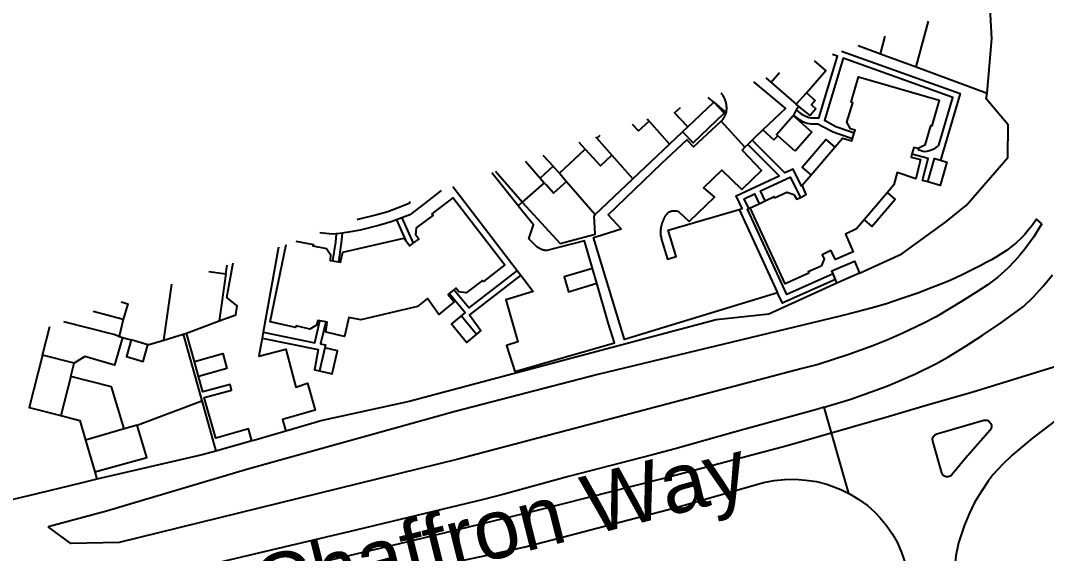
# Model space of a CAD drawing. Header units: millimetres. Extents: x 111502 to 977541, y 8702 to 1044108.
# Drawn here: x 489015.1 to 489188.5, y 238544.2 to 238634.2 of the extents above; entities that cross this region are included whole.
import ezdxf

# ---------------------------------------------------------------- set-up
doc = ezdxf.new("R2010")
doc.units = ezdxf.units.MM
doc.header["$LTSCALE"] = 0.25
doc.linetypes.add('DASHED2', pattern=[9.525, 6.35, -3.175])
doc.layers.add('E HVSS As Laid HV', color=10, linetype='Continuous')
doc.layers.add('X HVSS Site Background', color=8, linetype='Continuous')
doc.styles.add('Arial', font='arial.ttf')

# ---------------------------------------------------------------- blocks, each defined once
blk = doc.blocks.new('OS MAP 060722')
at = {"layer": 'X HVSS Site Background'}
for points in [[(-173.93, -644.76), (-136.03, -642.46), (-76.28, -637.41), (-40.88, -633.76), (19.87, -626.31), (28.42, -625.26), (63.67, -620.26), (98.82, -614.76), (129.62, -609.51), (160.37, -603.86), (189.42, -598.06), (191.02, -597.76), (249.57, -584.96), (270.77, -579.96), (291.92, -574.86), (313.02, -569.51), (334.07, -563.91), (350.77, -559.11), (357.97, -557.01), (365.27, -554.91), (386.07, -548.46)], [(340.33, -557.44), (344.87, -556.06), (350.92, -553.91), (352.02, -553.46), (355.67, -551.86), (359.22, -550.11), (361.22, -549.01), (364.17, -547.21), (367.07, -545.31), (370.32, -543.16), (374.02, -540.41), (375.72, -538.81), (377.37, -537.01), (378.92, -535.11)], [(367.89, -504.41), (368.7, -495.19), (368.5, -492.2), (368.34, -488.62)], [(355.88, -499.97), (357.95, -492.24)], [(349.87, -497.75), (350.67, -494.77)], [(343.27, -497.34), (363.3, -504.49), (360.02, -515.73)], [(346.11, -496.35), (349.87, -497.75)], [(335.6, -507.21), (336.3, -507.77), (336.73, -508.04), (337.12, -508.26), (337.74, -508.52), (338.18, -508.59), (338.86, -508.59), (339.21, -508.59), (339.45, -508.61), (342.61, -498.18), (341.74, -497.87)], [(337.33, -504.33), (340.61, -500.56), (338.73, -498.92)], [(356.22, -513.77), (356.2, -513.92), (357.23, -514.28), (357.7, -514.22), (358.31, -514.03), (358.69, -513.89), (359.06, -513.73), (359.51, -513.44), (359.7, -513.2), (362.06, -505.12), (343.56, -498.52), (340.39, -509.01), (340.49, -509.05), (342.3, -510.01), (343, -510.25), (345.43, -511.11)], [(349.87, -497.75), (355.88, -499.97)], [(332.82, -500.97), (331.4, -502.6)], [(355.88, -499.97), (367.89, -504.41)], [(328.42, -502.5), (333.78, -506.99), (329.99, -510.62)], [(330.47, -501.79), (331.4, -502.6)], [(331.4, -502.6), (335.63, -506.28)], [(345.43, -511.11), (345.57, -510.64), (344.78, -510.41), (344.17, -509.33), (345.18, -506.05), (344.9, -505.92), (346.12, -501.64), (359.76, -505.57), (358.55, -509.91), (358.33, -509.9), (357.34, -513.16), (356.22, -513.77)], [(323.78, -507.74), (323.79, -507.72), (323.82, -507.57), (323.85, -507.41), (323.86, -507.25), (323.87, -507.09), (323.87, -506.92), (323.87, -506.76), (323.85, -506.6), (323.82, -506.32), (323.79, -506.16), (323.76, -506), (323.72, -505.85), (323.67, -505.69), (323.62, -505.54), (323.56, -505.39), (323.49, -505.24), (323.42, -505.09), (323.34, -504.95), (323.26, -504.81), (323.17, -504.68), (323.07, -504.55), (322.97, -504.42), (322.96, -504.4)], [(335.63, -506.28), (337.33, -504.33)], [(337.33, -504.33), (338.84, -505.64), (338.18, -506.4), (338.94, -507.05), (337.96, -508.18), (336.08, -506.65)], [(346.32, -534.79), (353.46, -531.55), (360.82, -526.21), (364.37, -523.34), (371.36, -515.26), (371.44, -509.76), (367.7, -505.39), (367.89, -504.41)], [(316.4, -510.93), (318.19, -512.8), (323.43, -507.78), (321.67, -505.94)], [(317.29, -510.08), (321.67, -505.94)], [(321.67, -505.94), (320.76, -505.16)], [(321.67, -505.94), (323.78, -507.74)], [(336.08, -506.65), (335.63, -506.28)], [(317.29, -510.08), (315.06, -507.72), (316.04, -506.8)], [(322.91, -509.16), (323, -509.07), (323.09, -508.99), (323.17, -508.89), (323.25, -508.8), (323.32, -508.7), (323.39, -508.59), (323.46, -508.49), (323.52, -508.38), (323.58, -508.27), (323.63, -508.16), (323.68, -508.04), (323.74, -507.88), (323.78, -507.74)], [(335.6, -507.21), (335.16, -508.14)], [(336.08, -506.65), (335.6, -507.21)], [(332.48, -538.12), (306.62, -546), (301.35, -528.78), (301.91, -528.61), (306.06, -527.33), (303.81, -524.93), (312.87, -516.31), (317.13, -512.26), (318.24, -513.47), (322.91, -509.16)], [(307.92, -509.63), (308.96, -510.76), (310.76, -509.11)], [(310.45, -508.75), (310.76, -509.11)], [(310.76, -509.11), (314.2, -513.04)], [(326.94, -513.53), (322.91, -509.16)], [(332.52, -511.6), (332.28, -511.38), (335.13, -508.19)], [(335.16, -508.14), (335.13, -508.19)], [(335.13, -508.19), (338.28, -511.01), (335.43, -514.2)], [(335.16, -508.14), (335.71, -508.59), (336.21, -508.91), (336.67, -509.17), (337.47, -509.5), (338.1, -509.6), (338.85, -509.6), (339.16, -509.6), (339.26, -509.61), (339.37, -509.64), (340.03, -509.96), (341.89, -510.94), (342.67, -511.21), (345.15, -512.08)], [(314.2, -513.04), (316.4, -510.93)], [(316.4, -510.93), (317.29, -510.08)], [(329.99, -510.62), (328.65, -511.9), (328.17, -512.36)], [(329.99, -510.62), (331.86, -512.27), (332.52, -511.6)], [(345.15, -512.08), (345.43, -511.11)], [(299.96, -513.86), (298.92, -512.75)], [(301.72, -511.78), (301.94, -512.03)], [(301.94, -512.03), (302.5, -511.51)], [(301.94, -512.03), (304.48, -514.89)], [(308.03, -518.88), (314.2, -513.04)], [(325.98, -524.08), (326.46, -523.86), (325.45, -521.76), (332.73, -518.34), (327.44, -513.06)], [(327.44, -513.06), (326.94, -513.53)], [(328.17, -512.36), (327.44, -513.06)], [(336.61, -519.97), (336.51, -520.09), (335.09, -517.23), (333.71, -517.88), (328.17, -512.36)], [(335.43, -514.2), (332.52, -511.6)], [(338.15, -518.18), (336.63, -516.88), (340.62, -512.23), (342.14, -513.53)], [(342.14, -513.53), (343.46, -511.99), (345.03, -512.46), (345.15, -512.08)], [(292.8, -514.88), (294.54, -516.76)], [(295.6, -517.9), (299.96, -513.86)], [(299.96, -513.86), (302.56, -516.66), (304.48, -514.89)], [(304.48, -514.89), (308.03, -518.88)], [(326.94, -513.53), (326.51, -514.05), (329.75, -517.45), (326.42, -520.68), (323.07, -517.39), (319.95, -520.37), (320.36, -520.73), (321.78, -521.97), (317.5, -526.1), (315.92, -524.54), (315.82, -524.49), (315.75, -524.46), (315.67, -524.43), (315.59, -524.41), (315.5, -524.38), (315.42, -524.36), (315.34, -524.35), (315.26, -524.34), (315.17, -524.33), (315.09, -524.32), (315, -524.32), (314.92, -524.32), (314.83, -524.33), (314.75, -524.33), (314.67, -524.35), (314.58, -524.36), (314.5, -524.38), (314.42, -524.4), (314.34, -524.43), (314.26, -524.46), (314.18, -524.49), (314.05, -524.55), (313.98, -524.6), (313.92, -524.65), (313.85, -524.7), (313.79, -524.75), (313.74, -524.81), (313.68, -524.87), (313.63, -524.93), (313.58, -525), (313.53, -525.06), (313.48, -525.13), (313.44, -525.21), (313.4, -525.28), (313.36, -525.35), (313.32, -525.43), (313.28, -525.51), (313.25, -525.59), (313.21, -525.67), (313.18, -525.75), (313.15, -525.83), (313.11, -525.91), (313.08, -525.99), (313.05, -526.07), (313.02, -526.15), (312.99, -526.23), (312.9, -526.5), (312.84, -526.68), (312.8, -526.87), (312.76, -527.05), (312.73, -527.24), (312.71, -527.43), (312.69, -527.62), (312.69, -527.8), (312.69, -527.99), (312.7, -528.18), (312.71, -528.37), (312.74, -528.56), (312.77, -528.75), (312.81, -528.93), (313.87, -532.46), (315.35, -532.01), (314, -527.53), (325.98, -524.08)], [(338.15, -518.18), (342.14, -513.53)], [(355.18, -514.73), (355.05, -515.22), (356.63, -515.59), (355.82, -518.85), (352.67, -517.82), (352.13, -519.91), (351.03, -521.19)], [(356.22, -513.77), (355.48, -513.59), (355.18, -514.73)], [(357.84, -519.39), (356.94, -519.15), (357.92, -515.46), (355.18, -514.73)], [(289.85, -515.9), (292.36, -518.78)], [(357.84, -519.39), (358.99, -515.43), (359.05, -515.44), (360.02, -515.73)], [(360.02, -515.73), (361.07, -516.04), (359.92, -520), (357.84, -519.39)], [(288.61, -523.41), (284.16, -517.88)], [(289.3, -522.8), (284.81, -517.66)], [(294.54, -516.76), (292.36, -518.78)], [(294.54, -516.76), (294.55, -516.77), (295.6, -517.9)], [(295.6, -517.9), (296.82, -519.31)], [(336.61, -519.97), (338.15, -518.18)], [(293.03, -519.54), (289.3, -522.8)], [(292.36, -518.78), (293.03, -519.54)], [(296.82, -519.31), (294.6, -521.31), (293.39, -519.94), (293.03, -519.54)], [(296.82, -519.31), (301.66, -524.91)], [(301.66, -524.91), (308.03, -518.88)], [(330.39, -522.57), (329.61, -520.92), (334.62, -518.57), (336.34, -522.02)], [(336.34, -522.02), (337.3, -521.54), (336.61, -519.97)], [(275.64, -520.84), (272.75, -523.07), (270.31, -524.95), (268.99, -525.48)], [(277.58, -520.17), (288.48, -534.36)], [(341.85, -534.92), (334.03, -538.41), (327.37, -523.99), (327.6, -523.88), (326.8, -522.24), (328.56, -521.41), (329.33, -523.07)], [(330.39, -522.57), (331.89, -521.86), (331.93, -522.09), (334.04, -521.1), (335.22, -521.51), (335.74, -522.32), (336.34, -522.02)], [(347.09, -525.8), (348.42, -526.94), (352.36, -522.33), (351.03, -521.19)], [(351.03, -521.19), (347.09, -525.8)], [(270.33, -522.69), (270.22, -523.05), (268.36, -523.79), (266.58, -524.42), (264.77, -524.97), (261.52, -525.77), (261.41, -525.79)], [(270.91, -529.72), (271.82, -529.04), (271.32, -528.38), (271.47, -527.14), (274.24, -525.09), (274.09, -524.81), (277.64, -522.07), (286.35, -533.4), (282.77, -536.2), (282.6, -536.06), (279.86, -538.11), (278.58, -537.93), (278.09, -537.35), (277.76, -537.62)], [(288.61, -523.41), (289.3, -522.8)], [(301.19, -534.03), (299.81, -529.33), (293.48, -530.98), (293.37, -530.98), (293.26, -530.97), (293.15, -530.95), (293.04, -530.94), (292.93, -530.91), (292.82, -530.89), (292.66, -530.84), (292.56, -530.8), (292.45, -530.76), (292.35, -530.71), (292.25, -530.66), (292.15, -530.61), (292.06, -530.55), (291.97, -530.49), (291.88, -530.42), (291.79, -530.35), (291.71, -530.28), (291.58, -530.15), (290.45, -528.98), (291.2, -526.63), (289.27, -524.23), (288.61, -523.41)], [(289.3, -522.8), (295.75, -529.79), (301.62, -528.22), (301.47, -525.13), (301.66, -524.91)], [(347.09, -525.8), (345.78, -527.33), (343.95, -528.22), (345.23, -531.22), (342.27, -532.48), (341.48, -530.98), (340.02, -531.69), (340.33, -532.42), (339.83, -533.65), (337.65, -534.59), (337.77, -534.81), (333.75, -536.61), (327.82, -523.78), (329.33, -523.07)], [(329.33, -523.07), (330.39, -522.57)], [(325.98, -524.08), (332.48, -538.12)], [(377.12, -526.46), (376.22, -525.71), (375.47, -526.76), (374.87, -527.51), (374.22, -528.31), (373.52, -529.01), (372.77, -529.71), (371.97, -530.36), (371.17, -530.96), (369.47, -532.06), (368.62, -532.56), (367.72, -533.01), (366.82, -533.51), (365.92, -533.96), (363.57, -535.16), (361.77, -535.96), (359.97, -536.71), (358.17, -537.41), (356.32, -538.11), (353.47, -539.11), (350.87, -539.96), (348.27, -540.71), (345.67, -541.41), (343.02, -542.06), (302.07, -551.91), (277.97, -558.16), (242.92, -567.91), (219.07, -575.01), (209.17, -577.66)], [(377.12, -526.46), (376.47, -527.56), (375.77, -528.66), (374.27, -530.76), (373.42, -531.76), (372.57, -532.71), (371.37, -533.96), (369.67, -535.46), (367.87, -536.81), (365.97, -538.06), (363.57, -539.61), (361.42, -540.91), (359.27, -542.16), (357.07, -543.31), (353.62, -544.96), (351.12, -546.06), (348.57, -547.06), (344.52, -548.56), (341.92, -549.41), (339.32, -550.21), (336.62, -550.91), (278.47, -566.21), (221.17, -580.31)], [(268.04, -525.81), (267.14, -526.13), (265.25, -526.71), (261.9, -527.53), (259.96, -527.9), (258.87, -528.05)], [(268.99, -525.48), (268.04, -525.81)], [(268.04, -525.81), (269.58, -529.22)], [(268.99, -525.48), (270.91, -529.72)], [(257.85, -528.18), (257.21, -528.22), (255.12, -527.98)], [(257.85, -528.18), (257.73, -529.59), (257.27, -532.71)], [(258.87, -528.05), (258.05, -528.17), (257.85, -528.18)], [(258.87, -528.05), (258.73, -529.71), (258.27, -532.88)], [(248.13, -530.41), (245.52, -544.79)], [(255.11, -542.85), (254.76, -542.79), (254.57, -543.56), (253.43, -544.26), (251.11, -543.72), (251.07, -543.97), (246.73, -543.03), (249.41, -529.96)], [(251.08, -529.38), (254.03, -529.96), (253.93, -530.18), (256.23, -530.63), (256.94, -531.67), (256.88, -532.64), (257.27, -532.71)], [(258.27, -532.88), (258.61, -532.94), (258.99, -531.24), (269.31, -528.87), (269.58, -529.22)], [(269.58, -529.22), (270.3, -530.19), (270.91, -529.72)], [(238.09, -542.87), (240.89, -541.83), (241.16, -540.35), (239.39, -538.92), (240.45, -533.07)], [(239.22, -534.92), (239.44, -533.43)], [(257.27, -532.71), (258.27, -532.88)], [(301.19, -534.03), (296.4, -535.44), (297.13, -537.93), (301.92, -536.52)], [(301.92, -536.52), (301.19, -534.03)], [(341.85, -534.92), (341.63, -534.41), (345.48, -532.79), (346.32, -534.79)], [(236.33, -534.51), (239.22, -534.92)], [(239.22, -534.92), (238.09, -542.87)], [(288.48, -534.36), (280.28, -540.67), (277.76, -537.62)], [(289.1, -535.16), (280.39, -541.86), (282.33, -544.5), (281.59, -545.11)], [(289.1, -535.16), (291.19, -537.89), (286.57, -539.33), (288.57, -546.38), (286.68, -547), (288.06, -551.39), (304.9, -546.59), (303.91, -543.34), (301.92, -536.52)], [(288.48, -534.36), (289.1, -535.16)], [(342.24, -535.85), (341.85, -534.92)], [(346.32, -534.79), (342.51, -536.52)], [(228.76, -546.1), (230.12, -536.66)], [(342.51, -536.52), (331.01, -541.74), (322.11, -542.71), (270.18, -556.5), (255.51, -559.7), (249.34, -561.49)], [(342.24, -535.85), (333.74, -539.65), (333.29, -539.85), (332.48, -538.12)], [(342.51, -536.52), (342.24, -535.85)], [(276.97, -538.25), (276.77, -538.41), (277.83, -539.66), (275.23, -541.81), (273.29, -539.1), (271.6, -540.46), (262.02, -542.69), (260.01, -542.31), (259.26, -545.51), (256.11, -544.77), (256.36, -543.08), (256.1, -543.03)], [(277.76, -537.62), (276.97, -538.25)], [(279.04, -542.03), (279.67, -541.51), (276.97, -538.25)], [(221.52, -539.65), (222.67, -539.96), (221.9, -542.64)], [(221.9, -542.64), (216.81, -541.29)], [(221.9, -542.64), (221.18, -545.48)], [(281.59, -545.11), (279.9, -546.51), (277.35, -543.43), (279.04, -542.03)], [(279.04, -542.03), (281.59, -545.11)], [(208.23, -548.66), (209.46, -543.84)], [(221.18, -545.48), (220.27, -545.17), (211.85, -543.01)], [(232.55, -544.93), (238.09, -542.87)], [(245.52, -544.79), (254.26, -546.55), (255.11, -542.85)], [(256.1, -543.03), (255.11, -542.85)], [(256.1, -543.03), (255.24, -546.74), (255.96, -546.89), (256.06, -546.91), (255.94, -547.4)], [(221.76, -545.65), (220.39, -550.35), (215.4, -548.89), (213.61, -550.03)], [(221.18, -545.48), (221.76, -545.65)], [(221.76, -545.65), (223.25, -546.08)], [(223.25, -546.08), (222.43, -548.89), (225.25, -549.71), (226.06, -546.9)], [(226.06, -546.9), (223.25, -546.08)], [(226.06, -546.9), (228.76, -546.1)], [(228.76, -546.1), (232.04, -545.12)], [(232.04, -545.12), (232.55, -544.93)], [(232.04, -545.12), (235.19, -556.38)], [(233.9, -549.73), (232.55, -544.93)], [(245.34, -545.78), (244.78, -548.84), (249.34, -547.63), (251.08, -554.08), (253.05, -553.4), (254.34, -557.95), (248.79, -559.5), (249.34, -561.49)], [(245.52, -544.79), (245.34, -545.78)], [(245.34, -545.78), (254.81, -547.68), (254.22, -551.11), (255.03, -551.3)], [(255.03, -551.3), (257.17, -551.8), (258.08, -547.9), (255.94, -547.4)], [(255.94, -547.4), (255.03, -551.3)], [(379.37, -559.76), (377.47, -561.21), (375.62, -562.61), (373.87, -564.06), (372.12, -565.56), (370.47, -567.11), (368.92, -568.81), (368.07, -569.91), (366.87, -571.71), (365.77, -573.56), (364.82, -575.46), (364.02, -577.46), (363.32, -579.51), (363.07, -580.36), (362.62, -582.56), (362.37, -584.76), (362.22, -586.96), (362.22, -588.11), (362.37, -590.36), (362.62, -592.56), (363.07, -594.71)], [(208.23, -548.66), (205.98, -557.51), (211.35, -558.87)], [(213.61, -550.03), (208.23, -548.66)], [(233.9, -549.73), (238.71, -548.38), (239.41, -550.88), (234.6, -552.23)], [(213.04, -552.26), (213.61, -550.03)], [(234.6, -552.23), (233.9, -549.73)], [(213.04, -552.26), (211.35, -558.87)], [(222.04, -561.11), (219.92, -554.01), (213.04, -552.26)], [(243.62, -563.14), (243.06, -561.1), (237.51, -562.69), (235.58, -555.82), (240.16, -554.56), (239.95, -553.62), (235.33, -554.83), (234.6, -552.23)], [(224.25, -560.46), (235.19, -556.38)], [(235.19, -556.38), (235.41, -557.18), (237.55, -564.84)], [(340.33, -557.44), (339.27, -557.76), (325.12, -561.66), (315.17, -564.46), (311.32, -565.51), (297.12, -569.16), (286.27, -572.11), (282.57, -573.11), (260.22, -578.46), (237.82, -583.71), (237.24, -583.84)], [(344.53, -572.02), (340.33, -557.44)], [(211.35, -558.87), (214.56, -559.69), (215.53, -563.02)], [(368.37, -561.31), (364.72, -565.46), (364.57, -565.66), (361.87, -568.91), (361.62, -569.11), (361.32, -569.21), (360.97, -569.21), (360.77, -569.16), (360.47, -568.96), (360.27, -568.66), (360.22, -568.51), (358.72, -563.16), (358.67, -562.76), (358.82, -562.41), (359.07, -562.11), (359.37, -561.96), (367.32, -559.66), (367.52, -559.61), (367.67, -559.61), (367.87, -559.66), (368.02, -559.71), (368.17, -559.81), (368.42, -560.06), (368.52, -560.21), (368.57, -560.36), (368.62, -560.56), (368.62, -560.76), (368.57, -560.91), (368.52, -561.11), (368.37, -561.31)], [(222.04, -561.11), (215.53, -563.02)], [(217.09, -568.37), (225.85, -565.93), (224.25, -560.46)], [(224.25, -560.46), (222.04, -561.11)], [(249.34, -561.49), (243.94, -563.05), (243.62, -563.14)], [(215.53, -563.02), (217.09, -568.37)], [(243.62, -563.14), (237.55, -564.84)], [(237.55, -564.84), (235.25, -565.49), (217.45, -569.62)], [(217.45, -569.62), (214.7, -570.26), (205.89, -572.42), (194.31, -575.1), (189.42, -575.99), (176.39, -578.36), (178.34, -574.47), (178.78, -572.62), (178.87, -570.64), (178.52, -567.66), (178.21, -565.84)], [(217.09, -568.37), (217.45, -569.62)], [(194.17, -600.61), (213.02, -596.61), (225.67, -594.31), (231.97, -593.11), (247.62, -589.96), (257.92, -587.91), (261.62, -587.16), (275.97, -584.01), (282.87, -582.56), (289.57, -581.06), (296.37, -579.36), (301.92, -577.86), (315.32, -574.36), (330.07, -570.16), (331.87, -569.81), (333.62, -569.66), (335.42, -569.61), (337.22, -569.76), (339.02, -570.01), (340.77, -570.46), (341.52, -570.71), (343.17, -571.36), (344.53, -572.02)], [(344.53, -572.02), (344.72, -572.11), (346.22, -573.01), (347.67, -574.06), (348.97, -575.21), (349.77, -576.06), (350.87, -577.41), (351.87, -578.86), (352.72, -580.36), (353.42, -581.96), (354.12, -584.06), (357.77, -596.31)], [(221.17, -580.31), (213.04, -580.45), (209.17, -577.66)]]:
    blk.add_lwpolyline(points, dxfattribs=at)

msp = doc.modelspace()

# ---------------------------------------------------------------- linework, layer by layer
at = {"lineweight": 0}
msp.add_circle((488727.82, 239008.33), 11388.42, dxfattribs=at)
at = {"layer": 'E HVSS As Laid HV', "linetype": 'DASHED2', "lineweight": 0, "flags": 128}
msp.add_lwpolyline([(488050.05, 238361.24, 0.1, 0.1, 0.043174), (488055.99, 238356.72, 0.1, 0.1, 0.248611), (488065.18, 238357.28, 0.1, 0.1, -0.126241), (488071.33, 238359.64, 0.1, 0.1, 0), (488082.1, 238362.09, 0.1, 0.1, 0.07364), (488100.03, 238368.77, 0.1, 0.1, 0), (488104.07, 238370.84, 0.1, 0.1, -0.126099), (488106.91, 238371.55, 0.1, 0.1, 0.140405), (488109.44, 238371.91, 0.1, 0.1, -0.055507), (488120.62, 238376.9, 0.1, 0.1, -0.033672), (488143.47, 238381.5, 0.1, 0.1, 0), (488185.43, 238388.38, 0.1, 0.1, 0), (488205.42, 238391.66, 0.1, 0.1, 0), (488227.54, 238395.2, 0.1, 0.1, 0), (488242.48, 238397.52, 0.1, 0.1, 0.04472), (488268.63, 238403.92, 0.1, 0.1, 0.028307), (488299.21, 238416.34, 0.1, 0.1, -0.027045), (488335.17, 238429.95, 0.1, 0.1, -0.034402), (488384.7, 238438.14, 0.1, 0.1, 0), (488429.76, 238443.76, 0.1, 0.1, 0), (488476.98, 238448.97, 0.1, 0.1, 0), (488506.31, 238452.02, 0.1, 0.1, -0.044201), (488529.67, 238451.82, 0.1, 0.1, -0.12758), (488563.35, 238437.55, 0.1, 0.1, -0.08028), (488583.04, 238415.44, 0.1, 0.1, -0.002449), (488588.92, 238405.61, 0.1, 0.1, 0.217086), (488600.84, 238397.65, 0.1, 0.1, 0.086403), (488616.52, 238399.63, 0.1, 0.1, 0), (488627.87, 238402.29, 0.1, 0.1, 0), (488631.31, 238403.26, 0.1, 0.1, 0), (488646.26, 238407.77, 0.1, 0.1, 0), (488658.5, 238411.67, 0.1, 0.1, 0.05138), (488672.69, 238417.76, 0.1, 0.1, 0.113416), (488681.25, 238427, 0.1, 0.1, 0.125962), (488686.48, 238443.1, 0.1, 0.1, -0.339832), (488687.96, 238444.66, 0.1, 0.1, 0), (488693.34, 238445.12, 0.1, 0.1, 0), (488708.51, 238446.4, 0.1, 0.1, 0.084732), (488731.66, 238452.96, 0.1, 0.1, 0.047347), (488745.07, 238462.51, 0.1, 0.1, 0), (488760.11, 238468.15, 0.1, 0.1, 0.162168), (488761.17, 238469.17, 0.1, 0.1, -0.06573), (488766.48, 238472.93, 0.1, 0.1, -0.102929), (488776.96, 238475.24, 0.1, 0.1, -0.031922), (488809.75, 238477.55, 0.1, 0.1, -0.050528), (488838.6, 238474.67, 0.1, 0.1, -0.067715), (488843.01, 238472.25, 0.1, 0.1, 0.080034), (488858.25, 238467.7, 0.1, 0.1, 0.060588), (488901.21, 238467.39, 0.1, 0.1, 0), (488911.12, 238469.12, 0.1, 0.1, 0.049687), (488942.33, 238479.33, 0.1, 0.1, 0.013296), (488964.03, 238490.71, 0.1, 0.1, -0.022647), (488978.61, 238497.67, 0.1, 0.1, 0.193917), (488979.86, 238499.06, 0.1, 0.1, -0.252862), (488982.04, 238501.45, 0.1, 0.1, 0), (488987.78, 238503.14, 0.1, 0.1, -0.016853), (489028.59, 238511.82, 0.1, 0.1, 0), (489064.61, 238519.66, 0.1, 0.1, 0), (489092.53, 238526.23, 0.1, 0.1, 0), (489110.55, 238530.52, 0.1, 0.1, -0.168715), (489113.92, 238530.16, 0.1, 0.1, 0.155124), (489117.22, 238529.85, 0.1, 0.1, -0.044132), (489125.17, 238530.97, 0.1, 0.1, -0.065944), (489143.98, 238528.71, 0.1, 0.1, 0.123286), (489167.67, 238528.53, 0.1, 0.1, 0), (489177.78, 238531.08, 0.1, 0.1, 0.111773), (489198.61, 238544.22, 0.1, 0.1, -0.120876), (489214.43, 238557.32, 0.1, 0.1, -0.063842), (489237.45, 238563.81, 0.1, 0.1, -0.041776), (489258.83, 238564.74, 0.1, 0.1, 0.048626), (489279.22, 238566.58, 0.1, 0.1, 0.06495), (489307.66, 238576.38, 0.1, 0.1, 0.053666), (489329.35, 238588.79, 0.1, 0.1, 0), (489350.84, 238605.3, 0.1, 0.1, 0.154962), (489352.61, 238608.4, 0.1, 0.1, -0.230512), (489354.46, 238611.41, 0.1, 0.1, 0), (489363.65, 238616.47, 0.1, 0.1, 0), (489402.03, 238633.95, 0.1, 0.1, 0), (489448.88, 238656.83, 0.1, 0.1, 0), (489479.31, 238672.88, 0.1, 0.1, 0), (489499.23, 238683.7, 0.1, 0.1, 0), (489523.3, 238697.43, 0.1, 0.1, -0.050147), (489544.31, 238705.6, 0.1, 0.1, -0.207652), (489546.85, 238705.1, 0.1, 0.1, 0.125589), (489550.21, 238704.84, 0.1, 0.1, 0), (489562.82, 238706.66, 0.1, 0.1, 0.051952), (489592.74, 238713.61, 0.1, 0.1, 0.039635), (489612.48, 238724.13, 0.1, 0.1, 0.359879), (489612.54, 238731.41, 0.1, 0.1, -0.042815), (489604.54, 238743.75, 0.1, 0.1, 0), (489596.62, 238759.13, 0.1, 0.1, 0), (489594.24, 238763.97, 0.1, 0.1, 0), (489593.13, 238771, 0.1, 0.1, -0.047388), (489588.67, 238792.18, 0.1, 0.1, -0.061178), (489591.46, 238813.14, 0.1, 0.1, 0), (489595.68, 238834.8, 0.1, 0.1, 0.029052), (489598.8, 238866.69, 0.1, 0.1, 0.042938), (489598.26, 238879.2, 0.1, 0.1, 0.097227), (489597.22, 238885.29, 0.1, 0.1, -0.085031), (489596.46, 238891.14, 0.1, 0.1, 0.025241), (489594.26, 238918.3, 0.1, 0.1, 0.025212), (489591.54, 238934.86, 0.1, 0.1, 0.025205), (489580.94, 238973.11, 0.1, 0.1, 0.025209), (489565.2, 239001.93, 0.1, 0.1, 0.025217), (489546.32, 239036.19, 0.1, 0.1, 0), (489544.69, 239038.94, 0.1, 0.1, 0.193895), (489543.72, 239039.9, 0.1, 0.1, -0.146508), (489542.17, 239040.81, 0.1, 0.1, 0), (489537.22, 239048.95, 0.1, 0.1, 0), (489519.42, 239080.14, 0.1, 0.1, 0), (489506.86, 239101.72, 0.1, 0.1, 0), (489498.85, 239115.24, 0.1, 0.1, 0), (489490.21, 239132.87, 0.1, 0.1, 0), (489471.07, 239163.68, 0.1, 0.1, 0.055175), (489460, 239180.82, 0.1, 0.1, 0), (489453.14, 239190.28, 0.1, 0.1, 0.108277), (489437.04, 239204.51, 0.1, 0.1, 0.054523), (489419.64, 239212.74, 0.1, 0.1, -0.118571), (489406.03, 239222.7, 0.1, 0.1, -0.097913), (489403.95, 239227.78, 0.1, 0.1, 0.100977), (489401.92, 239232.74, 0.1, 0.1, 0), (489400.16, 239234.88, 0.1, 0.1, 0.070179), (489396.31, 239239.87, 0.1, 0.1, -0.114052), (489392.26, 239245.27, 0.1, 0.1, -0.087286), (489389.58, 239255.91, 0.1, 0.1, 0.121107), (489386.61, 239268.48, 0.1, 0.1, 0), (489381.49, 239277.5, 0.1, 0.1, 0.076731), (489372.24, 239289.09, 0.1, 0.1, 0.012915), (489361.52, 239299.37, 0.1, 0.1, 0), (489343.32, 239316.9, 0.1, 0.1, 0), (489327.14, 239331.41, 0.1, 0.1, 0), (489306.74, 239348.52, 0.1, 0.1, 0), (489285.51, 239365.23, 0.1, 0.1, 0), (489268.39, 239377.76, 0.1, 0.1, 0), (489253.54, 239388.09, 0.1, 0.1, 0), (489242.73, 239395.11, 0.1, 0.1, 0), (489223.2, 239407.17, 0.1, 0.1, 0.016995), (489205.03, 239419.04, 0.1, 0.1, 0.025401), (489177.6, 239433.91, 0.1, 0.1, 0.03004), (489164.32, 239438.4, 0.1, 0.1, -0.0572), (489149.88, 239444.9, 0.1, 0.1, -0.037316), (489141.26, 239450.96, 0.1, 0.1, 0.045568), (489132.87, 239455.4, 0.1, 0.1, 0), (489118.92, 239461.85, 0.1, 0.1, 0), (489087.34, 239474.07, 0.1, 0.1, 0), (489025.69, 239496.4, 0.1, 0.1, 0), (489006.12, 239503.73, 0.1, 0.1, 0.132604), (488975.47, 239504.51, 0.1, 0.1, -0.213003), (488950.97, 239510.47, 0.1, 0.1, 0.043698), (488943.59, 239517.5, 0.1, 0.1, 0.073267), (488938.29, 239520.61, 0.1, 0.1, -0.136367), (488930.17, 239528.03, 0.1, 0.1, 0.125512), (488912.75, 239547.34, 0.1, 0.1, 0), (488879.26, 239567.11, 0.1, 0.1, 0), (488857.77, 239580.93, 0.1, 0.1, 0), (488849.84, 239586.44, 0.1, 0.1, 0), (488844.5, 239590.4, 0.1, 0.1, 0), (488820.8, 239607.63, 0.1, 0.1, 0), (488807.24, 239617.61, 0.1, 0.1, 0), (488783.51, 239637.52, 0.1, 0.1, 0.055558), (488773.72, 239642.83, 0.1, 0.1, 0), (488769.36, 239644.85, 0.1, 0.1, 0.102319), (488748.52, 239647.14, 0.1, 0.1, 0.010265), (488739.88, 239646.03, 0.1, 0.1, 0.017145), (488721.24, 239642.42, 0.1, 0.1, 0), (488703.59, 239638, 0.1, 0.1, 0), (488684.79, 239633.16, 0.1, 0.1, -0.349058), (488679.55, 239636.54, 0.1, 0.1, 0), (488672.43, 239654.07, 0.1, 0.1, 0), (488664.8, 239672.25, 0.1, 0.1, 0.024537), (488661, 239676.64, 0.1, 0.1, -0.098877), (488653.27, 239694.28, 0.1, 0.1, 0), (488649.29, 239710.05, 0.1, 0.1, -0.152471), (488652.11, 239736.83, 0.1, 0.1, -0.11489), (488665, 239753.7, 0.1, 0.1, 0), (488671, 239758.51, 0.1, 0.1, 0), (488691.46, 239774.72, 0.1, 0.1, 0), (488701.87, 239782.62, 0.1, 0.1, -0.376315), (488709.74, 239781.85, 0.1, 0.1, 0), (488717.36, 239774.08, 0.1, 0.1, 0.098607), (488741.16, 239758.89, 0.1, 0.1, 0.116147), (488770.43, 239757.44, 0.1, 0.1, 0.128731), (488794.37, 239769.45, 0.1, 0.1, 0), (488836.57, 239808.15, 0.1, 0.1, 0.031681), (488855.62, 239830.44, 0.1, 0.1, 0), (488860.3, 239837.37, 0.1, 0.1, 0.031185), (488871.66, 239859.55, 0.1, 0.1, -0.045189), (488875.71, 239865.13, 0.1, 0.1, -0.389785), (488888.27, 239866.31, 0.1, 0.1, 0), (488899.53, 239854.82, 0.1, 0.1, 0), (488913.63, 239843.84, 0.1, 0.1, 0.027818), (488927.76, 239835.48, 0.1, 0.1, 0.087911), (488930.14, 239834.78, 0.1, 0.1, 0.317761), (488938.46, 239839.79, 0.1, 0.1, 0), (488940.12, 239844.03, 0.1, 0.1, -0.032043), (488947.51, 239860.95, 0.1, 0.1, -0.037213), (488956.14, 239875.55, 0.1, 0.1, -0.038423), (488972.13, 239892.74, 0.1, 0.1, 0.137126), (488976.56, 239901.67, 0.1, 0.1, -0.162732), (488977.11, 239902.38, 0.1, 0.1, 0), (488982.79, 239907.13, 0.1, 0.1, 0.215784), (488984.88, 239911.33, 0.1, 0.1, -0.260635), (488987.97, 239915.69, 0.1, 0.1, 0.186568), (488995.85, 239926.29, 0.1, 0.1, 0.042348), (488996.19, 239930.79, 0.1, 0.1, -0.142738), (489001.76, 239950.83, 0.1, 0.1, 0), (489005.53, 239958.31, 0.1, 0.1, 0), (489021.14, 239990.77, 0.1, 0.1, 0), (489030.23, 240012.76, 0.1, 0.1, 0), (489038.5, 240034.42, 0.1, 0.1, 0.01252), (489051.51, 240074.58, 0.1, 0.1, 0), (489059.25, 240100.13, 0.1, 0.1, -0.110565), (489063.05, 240105.16, 0.1, 0.1, 0), (489070.38, 240110.93, 0.1, 0.1, 0.106891), (489074.64, 240117.44, 0.1, 0.1, 0), (489079.53, 240129.47, 0.1, 0.1, 0.11354), (489079.37, 240146.35, 0.1, 0.1, 0.081365), (489074.73, 240156.82, 0.1, 0.1, -0.198217), (489073.14, 240166.3, 0.1, 0.1, 0), (489078.77, 240198.96, 0.1, 0.1, 0), (489084.79, 240242.33, 0.1, 0.1, -0.030248), (489090, 240267.8, 0.1, 0.1, -0.040476), (489096.37, 240283.7, 0.1, 0.1, -0.050104), (489111.17, 240306.73, 0.1, 0.1, -0.049277), (489127.89, 240323.09, 0.1, 0.1, -0.023156), (489148.31, 240335.96, 0.1, 0.1, 0), (489158.11, 240340.09, 0.1, 0.1, -0.165134), (489162.01, 240339.96, 0.1, 0.1, 0.047548), (489169.02, 240337.84, 0.1, 0.1, 0.038375), (489182.87, 240335.15, 0.1, 0.1, 0.007658), (489207.2, 240332.28, 0.1, 0.1, 0), (489258.76, 240328.42, 0.1, 0.1, 0.121503), (489277.91, 240331.93, 0.1, 0.1, 0), (489289.96, 240337.92, 0.1, 0.1, -0.096116), (489293.83, 240338.77, 0.1, 0.1, 0), (489321.42, 240337.91, 0.1, 0.1, -0.028226), (489351.76, 240335.04, 0.1, 0.1, 0), (489380.55, 240329.53, 0.1, 0.1, -0.031177), (489392.9, 240326.29, 0.1, 0.1, 0), (489421.47, 240316.23, 0.1, 0.1, 0), (489433.34, 240311.05, 0.1, 0.1, 0.211141), (489435.84, 240311.17, 0.1, 0.1, 0), (489461.25, 240322.51, 0.1, 0.1, 0.047986), (489480.21, 240334.58, 0.1, 0.1, 0.37844), (489481.2, 240349.13, 0.1, 0.1, 0), (489472.88, 240359.25, 0.1, 0.1, 0), (489464.04, 240371.71, 0.1, 0.1, 0), (489457.11, 240379.58, 0.1, 0.1, -0.186814), (489454.66, 240390.76, 0.1, 0.1, 0), (489456.67, 240401.65, 0.1, 0.1, 0.137132), (489455.48, 240415.02, 0.1, 0.1, 0.069737), (489431.88, 240444.01, 0.1, 0.1, -0.051551), (489410.91, 240468.76, 0.1, 0.1, 0), (489402.93, 240481.71, 0, 0, 0)], format="xyseb", dxfattribs=at)

# ---------------------------------------------------------------- block references
at = {"layer": 'E HVSS As Laid HV', "linetype": 'DASHED2', "lineweight": 0}
msp.add_blockref('OS MAP 060722', (488810.58, 239126.31), dxfattribs=at)

# ---------------------------------------------------------------- texts
at = {"lineweight": 0, "insert": (489032.4, 238537.72), "char_height": 10, "attachment_point": 1, "rotation": 14.0554, "style": 'Arial'}
msp.add_mtext_dynamic_manual_height_columns('H7 Chaffron Way ', width=224.2401, gutter_width=10, heights=[0], dxfattribs=at)

doc.saveas('drawing.dxf')
